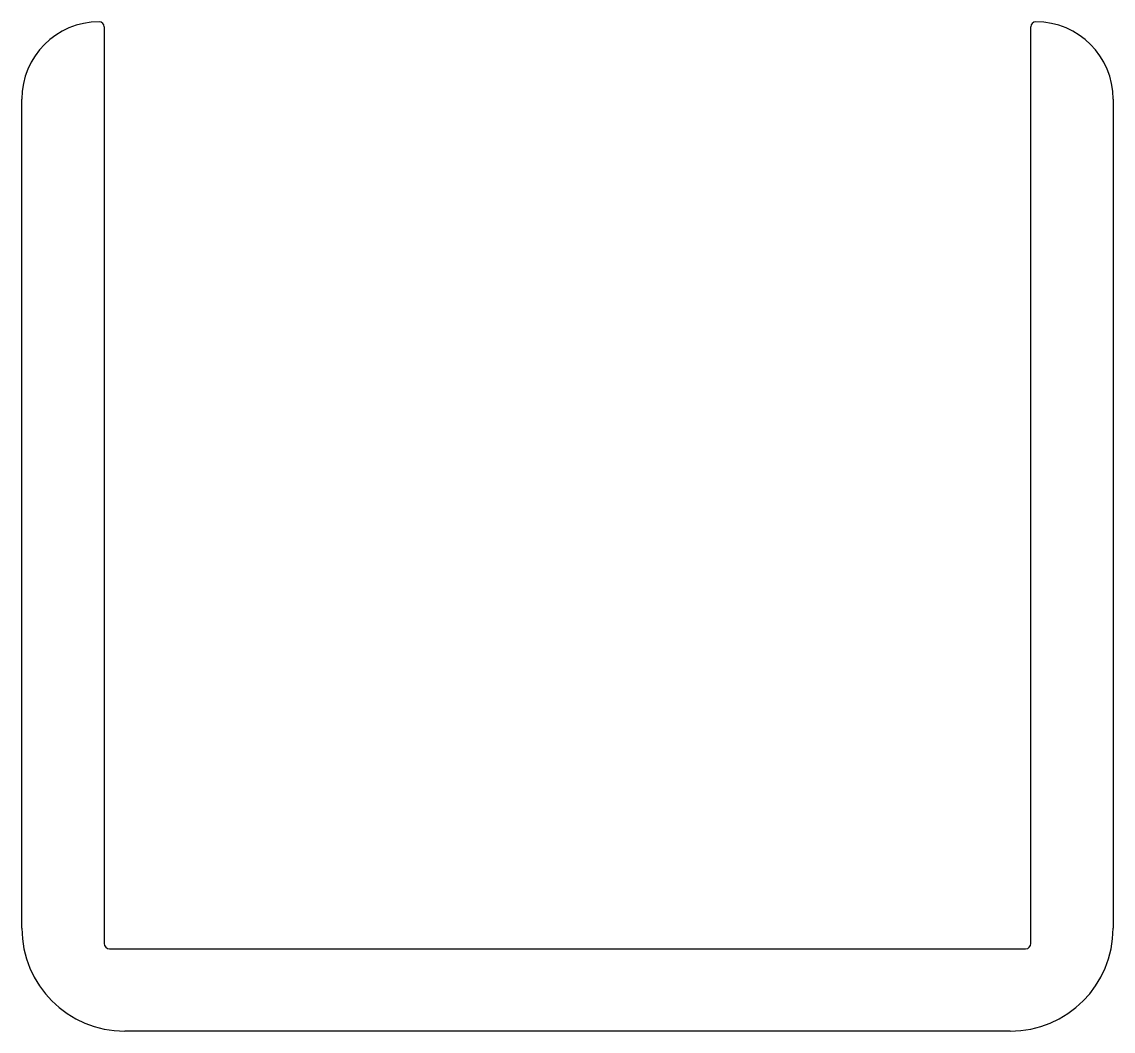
# Model space of a CAD drawing. Extents: x 1.3 to 22.5, y 1.3 to 20.9.
import ezdxf

# ---------------------------------------------------------------- set-up
doc = ezdxf.new("R2010")
doc.units = 0
doc.layers.get('0').update_dxf_attribs({"linetype": 'CONTINUOUS'})

msp = doc.modelspace()

# ---------------------------------------------------------------- linework, layer by layer
for p, q in [((2.949, 20.831), (2.949, 3.031)), ((20.949, 3.031), (20.949, 20.831)), ((1.349, 3.331), (1.349, 19.431)), ((22.549, 19.431), (22.549, 3.331)), ((3.049, 2.931), (20.849, 2.931)), ((20.549, 1.331), (3.349, 1.331))]:
    msp.add_line(p, q)
for centre, radius, start, end in [((2.849, 19.431), 1.5, 90, 180), ((2.849, 20.831), 0.1, 360, 90), ((21.049, 20.831), 0.1, 90, 180), ((21.049, 19.431), 1.5, 0, 90), ((3.349, 3.331), 2, 180, 270), ((20.549, 3.331), 2, 270, 0), ((3.049, 3.031), 0.1, 180, 270), ((20.849, 3.031), 0.1, 270, 360)]:
    msp.add_arc(centre, radius, start, end)

doc.saveas('drawing.dxf')
